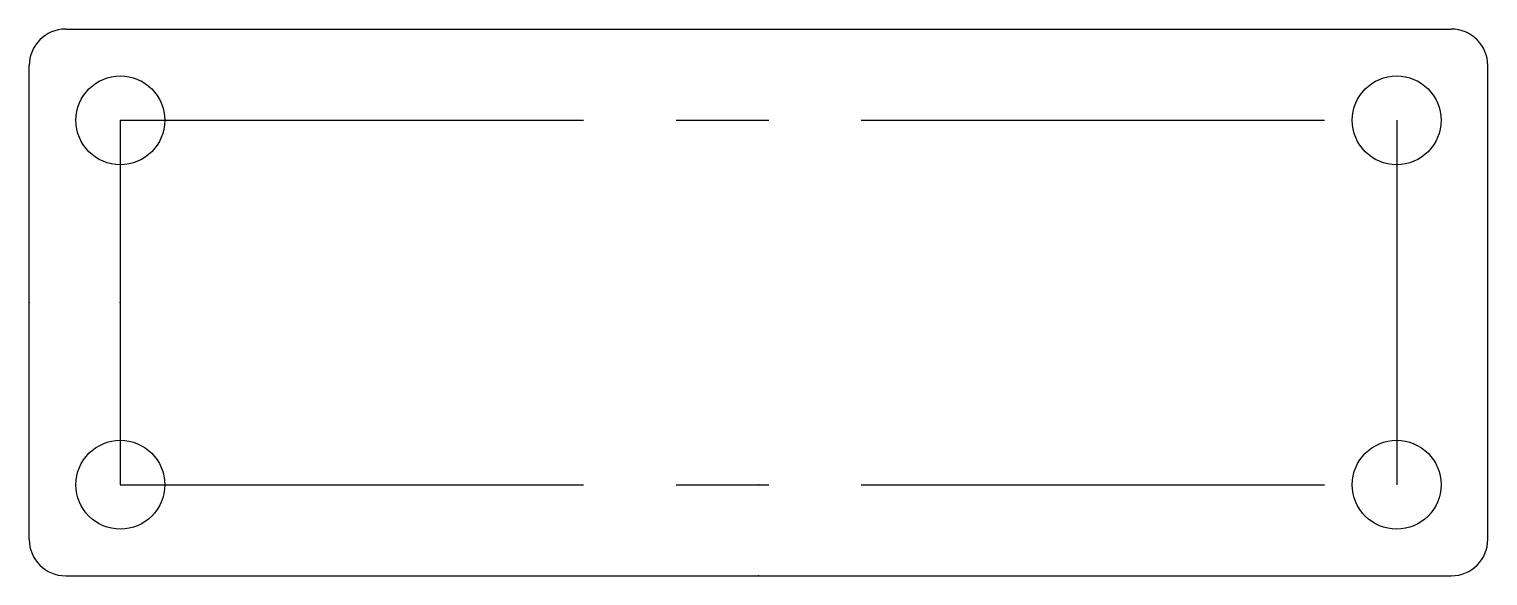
# Model space of a CAD drawing. Header units: inches. Extents: x 0 to 1.57, y 0 to 0.59.
import ezdxf

# ---------------------------------------------------------------- set-up
doc = ezdxf.new("R2010")
doc.units = ezdxf.units.IN
doc.header["$MEASUREMENT"] = 0
doc.header["$PDSIZE"] = -1
doc.linetypes.add('CENTERX2', pattern=[0.8, 0.5, -0.1, 0.1, -0.1])

msp = doc.modelspace()

# ---------------------------------------------------------------- linework, layer by layer
at = {"color": 7, "linetype": 'Continuous'}
for p, q in [((0.0394, 0.5906), (1.5354, 0.5906)), ((0, 0.0394), (0, 0.5512)), ((1.5748, 0.0394), (1.5748, 0.5512)), ((0.0394, 0), (1.5354, 0))]:
    msp.add_line(p, q, dxfattribs=at)
at = {"color": 7, "linetype": 'CENTERX2'}
for p, q in [((0.0984, 0.4921), (1.4764, 0.4921)), ((0.0984, 0.4921), (0.0984, 0.0984)), ((1.4764, 0.4921), (1.4764, 0.0984)), ((0.0984, 0.0984), (1.4764, 0.0984))]:
    msp.add_line(p, q, dxfattribs=at)
at = {"color": 7, "linetype": 'Continuous'}
for centre in [(0.0984, 0.4921), (1.4764, 0.4921), (0.0984, 0.0984), (1.4764, 0.0984)]:
    msp.add_circle(centre, 0.048, dxfattribs=at)
for centre, start, end in [((0.0394, 0.5512), 90, 180), ((1.5354, 0.5512), 0, 90), ((0.0394, 0.0394), 180, 270), ((1.5354, 0.0394), 270, 0)]:
    msp.add_arc(centre, 0.0394, start, end, dxfattribs=at)
for p in [(0, 0.2953), (0.0984, 0.2953), (0.7874, 0.0984), (0.7874, 0)]:
    msp.add_point(p, dxfattribs=at)

doc.saveas('drawing.dxf')
